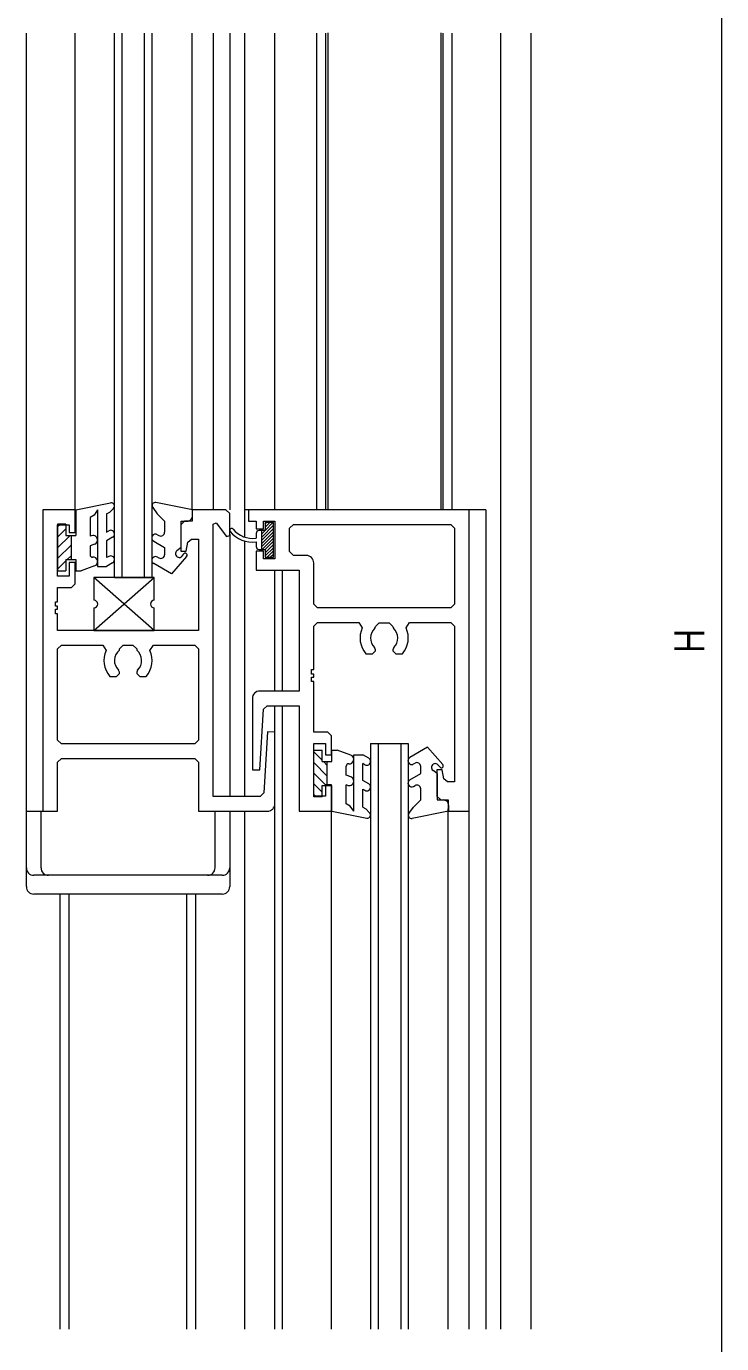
# Model space of a CAD drawing. Units: millimetres on the paper. Extents: x -397 to 397, y -282 to 282.
# Drawn here: x -309.5 to -217.2, y -72.9 to 101.9 of the extents above; entities that cross this region are included whole.
import ezdxf
from ezdxf.enums import TextEntityAlignment as Align

# ---------------------------------------------------------------- set-up
doc = ezdxf.new("R2010")
doc.units = ezdxf.units.MM
for name, color, linetype, lineweight in [('0-3_YKK_11', 7, 'Continuous', 18), ('0-4_YKK_12', 2, 'Continuous', 18), ('0-6_YKK_13', 4, 'Continuous', 18), ('0-7_YKK_D', 6, 'Continuous', 18)]:
    doc.layers.add(name, color=color, linetype=linetype, lineweight=lineweight)
doc.styles.add('ＭＳ ゴシック', font='')
doc.styles.get('ＭＳ ゴシック').set_extended_font_data('MS Gothic')

msp = doc.modelspace()

# ---------------------------------------------------------------- linework, layer by layer
at = {"layer": '0-3_YKK_11'}
for p, q in [((-307.306, 37.775), (-307.306, -2.225)), ((-303.006, 37.775), (-307.306, 37.775)), ((-303.006, 34.775), (-303.006, 37.775)), ((-283.006, 37.775), (-287.506, 37.775)), ((-287.506, 37.775), (-287.506, 36.275)), ((-282.506, 37.275), (-283.006, 37.775)), ((-282.506, 34.36), (-282.506, 37.275)), ((-250.706, 37.775), (-280.006, 37.775)), ((-280.006, 37.775), (-280.006, 36.275)), ((-250.706, -2.225), (-250.706, 37.775)), ((-305.356, 35.775), (-303.806, 35.775)), ((-305.356, 28.975), (-305.356, 35.775)), ((-303.806, 35.775), (-303.806, 34.775)), ((-288.506, 36.275), (-289.006, 35.775)), ((-289.006, 35.775), (-289.006, 32.275)), ((-287.506, 36.275), (-288.506, 36.275)), ((-284.706, 35.89), (-284.299, 36.028)), ((-284.706, -0.275), (-284.706, 35.89)), ((-284.299, 36.028), (-282.914, 34.222)), ((-280.006, 36.275), (-279.006, 36.275)), ((-279.006, 36.275), (-279.006, 35.275)), ((-279.006, 35.275), (-278.006, 35.275)), ((-278.006, 36.275), (-276.506, 36.275)), ((-278.006, 35.275), (-278.006, 36.275)), ((-276.506, 36.275), (-276.506, 31.275)), ((-274.556, 35.325), (-274.056, 35.825)), ((-274.556, 32.225), (-274.556, 35.325)), ((-274.056, 35.825), (-253.156, 35.825)), ((-253.156, 35.825), (-252.656, 35.325)), ((-252.656, 35.325), (-252.656, 25.275)), ((-303.806, 34.775), (-303.006, 34.775)), ((-288.306, 32.275), (-288.083, 33.467)), ((-288.083, 33.467), (-287.591, 33.875)), ((-287.591, 33.875), (-286.656, 33.875)), ((-286.656, 33.875), (-286.656, 21.775)), ((-282.914, 34.222), (-282.506, 34.36)), ((-289.006, 32.275), (-288.306, 32.275)), ((-279.006, 32.275), (-279.006, 29.775)), ((-278.006, 32.275), (-279.006, 32.275)), ((-278.006, 31.275), (-278.006, 32.275)), ((-274.056, 31.725), (-274.556, 32.225)), ((-272.356, 31.725), (-274.056, 31.725)), ((-303.806, 30.775), (-303.806, 28.975)), ((-303.006, 30.775), (-303.806, 30.775)), ((-303.006, 27.975), (-303.006, 30.775)), ((-279.006, 29.775), (-273.306, 29.775)), ((-276.506, 31.275), (-278.006, 31.275)), ((-273.306, 29.775), (-273.306, 13.725)), ((-271.356, 25.275), (-271.356, 30.725)), ((-303.806, 28.975), (-305.356, 28.975)), ((-303.506, 27.475), (-303.006, 27.975)), ((-305.356, 27.475), (-303.506, 27.475)), ((-305.356, 25.575), (-305.356, 27.475)), ((-305.656, 25.575), (-305.356, 25.575)), ((-305.656, 24.975), (-305.656, 25.575)), ((-305.356, 24.975), (-305.656, 24.975)), ((-305.656, 24.575), (-305.356, 24.575)), ((-305.656, 23.975), (-305.656, 24.575)), ((-305.356, 24.575), (-305.356, 24.975)), ((-270.856, 24.775), (-271.356, 25.275)), ((-253.156, 24.775), (-270.856, 24.775)), ((-252.656, 25.275), (-253.156, 24.775)), ((-305.356, 23.975), (-305.656, 23.975)), ((-305.356, 21.775), (-305.356, 23.975)), ((-271.356, 22.325), (-270.856, 22.825)), ((-270.856, 22.825), (-265.366, 22.825)), ((-265.366, 22.825), (-264.912, 22.116)), ((-263.156, 22.287), (-262.656, 22.775)), ((-262.656, 22.775), (-261.356, 22.775)), ((-261.356, 22.775), (-260.857, 22.287)), ((-259.101, 22.116), (-258.647, 22.825)), ((-258.647, 22.825), (-253.156, 22.825)), ((-253.156, 22.825), (-252.656, 22.325)), ((-286.656, 21.775), (-305.356, 21.775)), ((-271.356, 16.575), (-271.356, 22.325)), ((-263.249, 22.077), (-263.156, 22.287)), ((-260.857, 22.287), (-260.764, 22.077)), ((-252.656, 22.325), (-252.656, 1.675)), ((-305.356, 19.325), (-304.856, 19.825)), ((-305.356, 7.225), (-305.356, 19.325)), ((-304.856, 19.825), (-299.366, 19.825)), ((-299.366, 19.825), (-298.912, 19.116)), ((-297.156, 19.325), (-296.656, 19.825)), ((-297.156, 19.16), (-297.156, 19.325)), ((-296.656, 19.825), (-295.356, 19.825)), ((-295.356, 19.825), (-294.856, 19.325)), ((-294.856, 19.325), (-294.856, 19.16)), ((-293.101, 19.116), (-292.647, 19.825)), ((-292.647, 19.825), (-287.156, 19.825)), ((-287.156, 19.825), (-286.656, 19.325)), ((-286.656, 19.325), (-286.656, 7.225)), ((-263.156, 19.214), (-263.275, 19.498)), ((-260.738, 19.498), (-260.856, 19.214)), ((-264.421, 18.675), (-263.556, 18.675)), ((-263.556, 18.675), (-263.156, 19.075)), ((-263.156, 19.075), (-263.156, 19.214)), ((-260.856, 19.214), (-260.856, 19.075)), ((-260.856, 19.075), (-260.456, 18.675)), ((-260.456, 18.675), (-259.592, 18.675)), ((-297.556, 15.675), (-297.156, 16.075)), ((-297.156, 16.214), (-297.275, 16.498)), ((-297.156, 16.075), (-297.156, 16.214)), ((-294.738, 16.498), (-294.856, 16.214)), ((-294.856, 16.214), (-294.856, 16.075)), ((-294.856, 16.075), (-294.456, 15.675)), ((-271.656, 16.575), (-271.356, 16.575)), ((-271.656, 15.975), (-271.656, 16.575)), ((-271.356, 15.975), (-271.656, 15.975)), ((-271.356, 15.575), (-271.356, 15.975)), ((-298.421, 15.675), (-297.556, 15.675)), ((-294.456, 15.675), (-293.592, 15.675)), ((-271.656, 15.575), (-271.356, 15.575)), ((-271.656, 14.975), (-271.656, 15.575)), ((-271.356, 14.975), (-271.656, 14.975)), ((-271.356, 8.275), (-271.356, 14.975)), ((-279.506, 12.725), (-279.506, 3.275)), ((-273.306, 13.725), (-278.506, 13.725)), ((-278.507, 3.251), (-278.034, 11.304)), ((-278.034, 11.304), (-277.535, 11.775)), ((-277.535, 11.775), (-273.306, 11.775)), ((-273.306, 11.775), (-273.306, -2.225)), ((-304.856, 6.725), (-305.356, 7.225)), ((-286.656, 7.225), (-287.156, 6.725)), ((-277.506, 8.299), (-277.979, 0.196)), ((-276.506, 8.275), (-277.506, 8.299)), ((-276.506, -1.225), (-276.506, 8.275)), ((-269.506, 8.275), (-271.356, 8.275)), ((-269.006, 7.775), (-269.506, 8.275)), ((-269.006, 5.275), (-269.006, 7.775)), ((-287.156, 6.725), (-304.856, 6.725)), ((-271.356, 6.775), (-269.806, 6.775)), ((-271.356, -0.225), (-271.356, 6.775)), ((-269.806, 6.775), (-269.806, 5.275)), ((-269.806, 5.275), (-269.006, 5.275)), ((-305.356, 4.275), (-304.856, 4.775)), ((-305.356, -2.225), (-305.356, 4.275)), ((-304.856, 4.775), (-287.156, 4.775)), ((-287.156, 4.775), (-286.656, 4.275)), ((-286.656, 4.275), (-286.656, -2.225)), ((-279.506, 3.275), (-278.507, 3.251)), ((-255.006, 3.275), (-255.006, -0.225)), ((-254.306, 3.275), (-255.006, 3.275)), ((-254.083, 2.083), (-254.306, 3.275)), ((-253.591, 1.675), (-254.083, 2.083)), ((-277.979, 0.196), (-278.478, -0.275)), ((-269.806, 1.275), (-269.806, -0.225)), ((-269.006, 1.275), (-269.806, 1.275)), ((-269.006, -2.225), (-269.006, 1.275)), ((-252.656, 1.675), (-253.591, 1.675)), ((-278.478, -0.275), (-284.706, -0.275)), ((-269.806, -0.225), (-271.356, -0.225)), ((-255.006, -0.225), (-254.506, -0.725)), ((-254.506, -0.725), (-253.506, -0.725)), ((-253.506, -0.725), (-253.506, -2.225)), ((-307.306, -2.225), (-305.356, -2.225)), ((-286.656, -2.225), (-277.506, -2.225)), ((-273.306, -2.225), (-269.006, -2.225)), ((-253.506, -2.225), (-250.706, -2.225))]:
    msp.add_line(p, q, dxfattribs=at)
for centre, radius, start, end in [((-272.356, 30.725), 1, 0, 90), ((-262.006, 20.775), 3.2, 155.23365, 221.0145), ((-262.006, 20.775), 1.8, 133.65906, 225.20717), ((-262.006, 20.775), 1.8, 314.79283, 46.34094), ((-262.006, 20.775), 3.2, 318.9855, 24.76635), ((-296.006, 17.775), 3.2, 155.23365, 221.0145), ((-296.006, 17.775), 1.8, 129.70902, 225.20717), ((-296.006, 17.775), 1.8, 314.79283, 50.29098), ((-296.006, 17.775), 3.2, 318.9855, 24.76635), ((-278.506, 12.725), 1, 90, 180), ((-277.506, -1.225), 1, 270, 0)]:
    msp.add_arc(centre, radius, start, end, dxfattribs=at)
at = {"layer": '0-4_YKK_12'}
for p, q in [((-309.506, -2.225), (-309.506, 101.038)), ((-303.006, 37.775), (-303.006, 101.038)), ((-297.807, 28.775), (-297.807, 101.038)), ((-296.807, 28.775), (-296.807, 101.038)), ((-293.807, 28.775), (-293.807, 101.038)), ((-292.807, 28.775), (-292.807, 101.038)), ((-287.506, 58.381), (-287.506, 101.038)), ((-284.707, 101.038), (-284.707, 37.775)), ((-282.507, 101.038), (-282.507, 37.775)), ((-280.506, 49.184), (-280.506, 101.038)), ((-276.506, 37.775), (-276.506, 101.038)), ((-271.006, 101.038), (-271.006, 37.775)), ((-269.806, 101.038), (-269.806, 37.775)), ((-254.206, 101.038), (-254.206, 37.775)), ((-253.006, 101.038), (-253.006, 37.775)), ((-246.506, -70.954), (-246.506, 101.038)), ((-242.506, -70.954), (-242.506, 101.038)), ((-287.506, 37.775), (-287.506, 61.575)), ((-280.506, 34.145), (-280.506, 51.775)), ((-248.506, 37.775), (-280.506, 37.775)), ((-254.206, 38.275), (-254.206, 37.775)), ((-253.006, 38.275), (-253.006, 37.775)), ((-248.506, 37.775), (-248.506, -70.954)), ((-282.507, 34.563), (-282.507, -0.275)), ((-280.506, -0.275), (-280.506, 33.623)), ((-276.506, 13.725), (-276.506, 29.775)), ((-275.506, 13.725), (-275.506, 29.775)), ((-297.807, 28.775), (-292.807, 28.775)), ((-276.506, -70.954), (-276.506, 11.775)), ((-275.506, -70.954), (-275.506, 11.775)), ((-263.806, 6.775), (-258.806, 6.775)), ((-263.806, 6.775), (-263.806, -34.502)), ((-262.806, 6.775), (-262.806, -34.502)), ((-259.806, 6.775), (-259.806, -34.502)), ((-258.806, 6.775), (-258.806, -70.954)), ((-280.506, -70.954), (-280.506, -2.225)), ((-269.006, -70.954), (-269.006, -2.225)), ((-253.506, -70.954), (-253.506, -1.925)), ((-250.706, -70.954), (-250.706, -1.925)), ((-305.006, -70.954), (-305.006, -13.225)), ((-303.806, -70.954), (-303.806, -13.225)), ((-288.206, -70.954), (-288.206, -13.225)), ((-287.006, -70.954), (-287.006, -13.225)), ((-263.806, -28.634), (-263.806, -70.954)), ((-262.806, -28.634), (-262.806, -70.954)), ((-259.806, -28.634), (-259.806, -70.954))]:
    msp.add_line(p, q, dxfattribs=at)
at = {"layer": '0-6_YKK_13'}
for p, q in [((-269.506, 101.072), (-269.506, 37.775)), ((-254.506, 101.072), (-254.506, 37.775)), ((-302.957, 37.775), (-298.318, 38.688)), ((-287.457, 37.775), (-292.304, 38.738)), ((-302.957, 37.775), (-302.957, 34.375)), ((-300.507, 37.086), (-301.047, 36.775)), ((-301.047, 36.775), (-301.047, 34.268)), ((-300.047, 37.784), (-300.507, 37.086)), ((-300.047, 37.784), (-300.047, 30.275)), ((-298.847, 37.23), (-298.422, 37.475)), ((-298.847, 37.23), (-298.847, 34.83)), ((-298.422, 37.475), (-297.932, 37.965)), ((-292.729, 38.082), (-292.135, 37.244)), ((-292.135, 37.244), (-291.157, 36.275)), ((-287.457, 36.975), (-287.457, 37.775)), ((-305.357, 35.875), (-305.357, 29.675)), ((-305.357, 35.546), (-305.028, 35.875)), ((-304.257, 35.875), (-305.357, 35.875)), ((-305.357, 34.132), (-304.257, 35.232)), ((-304.257, 35.875), (-304.257, 34.375)), ((-298.847, 34.83), (-298.557, 34.997)), ((-291.157, 36.275), (-291.157, 34.795)), ((-288.957, 36.275), (-288.157, 36.275)), ((-288.957, 32.775), (-288.957, 36.275)), ((-277.806, 35.025), (-278.606, 35.025)), ((-278.306, 34.118), (-276.706, 35.718)), ((-278.306, 33.693), (-276.706, 35.293)), ((-278.306, 34.966), (-278.248, 35.025)), ((-278.306, 34.542), (-277.823, 35.025)), ((-278.306, 35.025), (-278.306, 32.525)), ((-277.806, 35.89), (-277.622, 36.075)), ((-277.806, 35.466), (-277.198, 36.075)), ((-277.806, 35.042), (-276.773, 36.075)), ((-276.706, 31.475), (-276.706, 36.075)), ((-305.357, 32.717), (-303.699, 34.375)), ((-304.257, 34.375), (-302.957, 34.375)), ((-303.557, 34.375), (-303.557, 31.175)), ((-300.852, 34.339), (-301.047, 34.268)), ((-298.057, 34.131), (-298.847, 33.675)), ((-298.847, 33.675), (-298.847, 31.43)), ((-292.6, 33.608), (-291.157, 32.775)), ((-292.101, 34.474), (-291.907, 34.362)), ((-279.006, 34.625), (-279.006, 34.025)), ((-279.006, 33.525), (-279.006, 32.925)), ((-278.306, 33.269), (-276.706, 34.869)), ((-278.306, 32.845), (-276.706, 34.445)), ((-278.202, 32.525), (-276.706, 34.021)), ((-277.806, 32.496), (-276.706, 33.596)), ((-305.357, 31.303), (-303.557, 33.103)), ((-304.071, 31.175), (-303.557, 31.689)), ((-300.441, 33.211), (-301.047, 32.991)), ((-301.047, 32.991), (-301.047, 31.79)), ((-298.557, 31.597), (-298.847, 31.43)), ((-292.1, 31.502), (-291.907, 31.39)), ((-291.157, 32.775), (-291.157, 31.824)), ((-288.23, 31.587), (-290.243, 29.275)), ((-288.957, 32.775), (-289.517, 32.355)), ((-288.863, 31.601), (-288.584, 31.941)), ((-278.606, 32.525), (-277.806, 32.525)), ((-277.806, 32.072), (-276.706, 33.172)), ((-277.806, 31.648), (-276.706, 32.748)), ((-277.806, 32.525), (-277.806, 31.475)), ((-277.806, 31.475), (-276.706, 31.475)), ((-277.555, 31.475), (-276.706, 32.324)), ((-277.131, 31.475), (-276.706, 31.899)), ((-305.357, 29.889), (-304.257, 30.989)), ((-304.257, 31.175), (-304.257, 29.675)), ((-304.257, 31.175), (-302.957, 31.175)), ((-302.957, 31.175), (-302.957, 29.675)), ((-300.441, 30.332), (-302.247, 29.675)), ((-300.047, 30.275), (-298.847, 30.275)), ((-298.057, 30.731), (-298.847, 30.275)), ((-290.243, 29.275), (-292.593, 30.632)), ((-305.357, 29.675), (-304.257, 29.675)), ((-302.957, 29.675), (-302.247, 29.675)), ((-292.531, 28.775), (-300.531, 28.775)), ((-292.531, 28.775), (-300.531, 28.775)), ((-300.531, 21.775), (-292.531, 28.775)), ((-300.531, 28.775), (-300.531, 25.775)), ((-300.531, 28.775), (-300.531, 25.775)), ((-292.531, 25.775), (-292.531, 28.775)), ((-292.531, 25.775), (-292.531, 28.775)), ((-300.531, 24.775), (-300.531, 21.775)), ((-300.531, 24.775), (-300.531, 22.775)), ((-292.531, 21.775), (-292.531, 24.775)), ((-292.531, 23.775), (-292.531, 24.775)), ((-300.531, 21.775), (-292.531, 21.775)), ((-271.356, 5.661), (-270.256, 4.561)), ((-270.256, 4.375), (-270.256, 5.875)), ((-268.956, 5.875), (-268.246, 5.875)), ((-268.956, 4.375), (-268.956, 5.875)), ((-266.441, 5.218), (-268.246, 5.875)), ((-266.046, 5.275), (-264.846, 5.275)), ((-266.046, -2.234), (-266.046, 5.275)), ((-264.056, 4.819), (-264.846, 5.275)), ((-256.243, 6.275), (-258.593, 4.918)), ((-254.23, 3.963), (-256.242, 6.275)), ((-271.356, 4.247), (-269.556, 2.447)), ((-270.256, 4.375), (-268.956, 4.375)), ((-270.071, 4.375), (-269.556, 3.861)), ((-269.556, 1.175), (-269.556, 4.375)), ((-267.046, 2.559), (-267.046, 3.76)), ((-264.846, 1.875), (-264.846, 4.12)), ((-264.556, 3.953), (-264.846, 4.12)), ((-258.1, 4.048), (-257.907, 4.16)), ((-257.157, 2.775), (-257.157, 3.726)), ((-254.863, 3.949), (-254.584, 3.609)), ((-271.356, 2.833), (-269.699, 1.175)), ((-266.441, 2.339), (-267.046, 2.559)), ((-264.056, 1.419), (-264.846, 1.875)), ((-258.6, 1.942), (-257.156, 2.775)), ((-254.956, 2.775), (-255.516, 3.195)), ((-254.956, 2.775), (-254.956, -0.725)), ((-271.356, 1.418), (-270.256, 0.318)), ((-271.356, 0.004), (-271.028, -0.325)), ((-270.256, 1.175), (-268.956, 1.175)), ((-270.256, -0.325), (-270.256, 1.175)), ((-268.956, -2.225), (-268.956, 1.175)), ((-266.852, 1.212), (-267.046, 1.282)), ((-267.046, -1.225), (-267.046, 1.282)), ((-264.846, 0.721), (-264.556, 0.553)), ((-264.846, -1.68), (-264.846, 0.721)), ((-258.1, 1.076), (-257.907, 1.188)), ((-257.157, -0.725), (-257.157, 0.755)), ((-270.256, -0.325), (-271.356, -0.325)), ((-266.507, -1.536), (-267.046, -1.225)), ((-266.046, -2.234), (-266.507, -1.536)), ((-264.846, -1.68), (-264.422, -1.925)), ((-258.729, -2.532), (-258.134, -1.694)), ((-258.134, -1.694), (-257.156, -0.725)), ((-254.957, -0.725), (-254.157, -0.725)), ((-253.457, -1.425), (-253.457, -2.225)), ((-309.506, -12.225), (-309.506, -2.225)), ((-309.506, -2.225), (-305.656, -2.225)), ((-307.556, -9.725), (-307.556, -2.225)), ((-286.356, -2.225), (-282.506, -2.225)), ((-284.456, -9.725), (-284.456, -2.225)), ((-282.506, -2.225), (-282.506, -12.225)), ((-268.956, -2.225), (-264.317, -3.138)), ((-264.422, -1.925), (-263.932, -2.415)), ((-253.456, -2.225), (-258.304, -3.188)), ((-283.506, -10.725), (-308.506, -10.725)), ((-283.506, -13.225), (-308.506, -13.225))]:
    msp.add_line(p, q, dxfattribs=at)
for points in [[(-276.706, 36.075), (-277.806, 36.075), (-277.806, 35.025)], [(-300.531, 21.775), (-292.531, 21.775), (-300.531, 28.775)], [(-271.356, -0.325), (-271.356, 5.875), (-270.256, 5.875)]]:
    msp.add_lwpolyline(points, dxfattribs=at)
for centre, radius, start, end in [((-298.235, 38.268), 0.428, 315.00144, 101.13776), ((-292.386, 38.326), 0.42, 78.7643, 215.33653), ((-288.157, 36.975), 0.7, 270, 0.01997), ((-298.306, 34.564), 0.5, 299.99317, 119.9962), ((-282.256, 35.069), 0.25, 38.30172, 218.29822), ((-279.503, 37.25), 3.263, 218.39371, 278.75337), ((-278.606, 34.625), 0.4, 90, 180), ((-300.647, 33.775), 0.6, 289.9968, 110.0034), ((-292.35, 34.041), 0.5, 60.00834, 239.99284), ((-291.657, 34.795), 0.5, 240.00157, 0.02796), ((-279.519, 37.224), 3.735, 218.22352, 277.88632), ((-300.747, 31.79), 0.3, 180, 276.37364), ((-300.647, 30.896), 0.6, 290.00203, 96.38171), ((-298.306, 31.164), 0.5, 299.99317, 120.01019), ((-292.35, 31.069), 0.5, 59.9883, 240.97443), ((-291.657, 31.823), 0.5, 239.98109, 0.02798), ((-289.217, 31.955), 0.5, 126.8643, 315), ((-288.407, 31.764), 0.25, 315, 135.03954), ((-278.606, 32.925), 0.4, 180, 270), ((-300.531, 25.275), 0.5, 270, 90), ((-300.531, 25.275), 0.5, 270, 90), ((-292.531, 25.275), 0.5, 90, 270), ((-292.531, 25.275), 0.5, 90, 270), ((-266.746, 3.76), 0.3, 83.62636, 180), ((-266.646, 4.654), 0.6, 263.61829, 69.99797), ((-264.306, 4.386), 0.5, 239.98981, 60.00683), ((-258.35, 4.481), 0.5, 119.02557, 300.0117), ((-257.657, 3.727), 0.5, 359.97202, 120.01891), ((-255.216, 3.595), 0.5, 45, 233.1357), ((-254.407, 3.786), 0.25, 224.96046, 45), ((-266.646, 1.775), 0.6, 249.9966, 70.0032), ((-258.35, 1.509), 0.5, 120.00716, 299.99166), ((-264.306, 0.986), 0.5, 240.0038, 60.00683), ((-257.657, 0.755), 0.5, 359.97204, 119.99843), ((-254.157, -1.425), 0.7, 359.98003, 90), ((-264.235, -2.718), 0.428, 258.86224, 44.99856), ((-258.386, -2.775), 0.42, 144.66347, 281.2357), ((-308.506, -9.725), 1, 180, 270), ((-306.556, -9.725), 1, 180, 270), ((-285.456, -9.725), 1, 270, 0), ((-283.506, -9.725), 1, 270, 0), ((-308.506, -12.225), 1, 180, 270), ((-283.506, -12.225), 1, 270, 0)]:
    msp.add_arc(centre, radius, start, end, dxfattribs=at)
at = {"layer": '0-7_YKK_D'}
msp.add_line((-217.207, 197.3), (-217.207, -155.7), dxfattribs=at)

# ---------------------------------------------------------------- texts
at = {"layer": '0-7_YKK_D', "color": 7, "style": 'ＭＳ ゴシック', "width": 0.75}
msp.add_text('Ｈ', height=3.981, rotation=90, dxfattribs=at).set_placement((-218.307, 18.337), align=Align.BOTTOM_LEFT)

doc.saveas('drawing.dxf')
